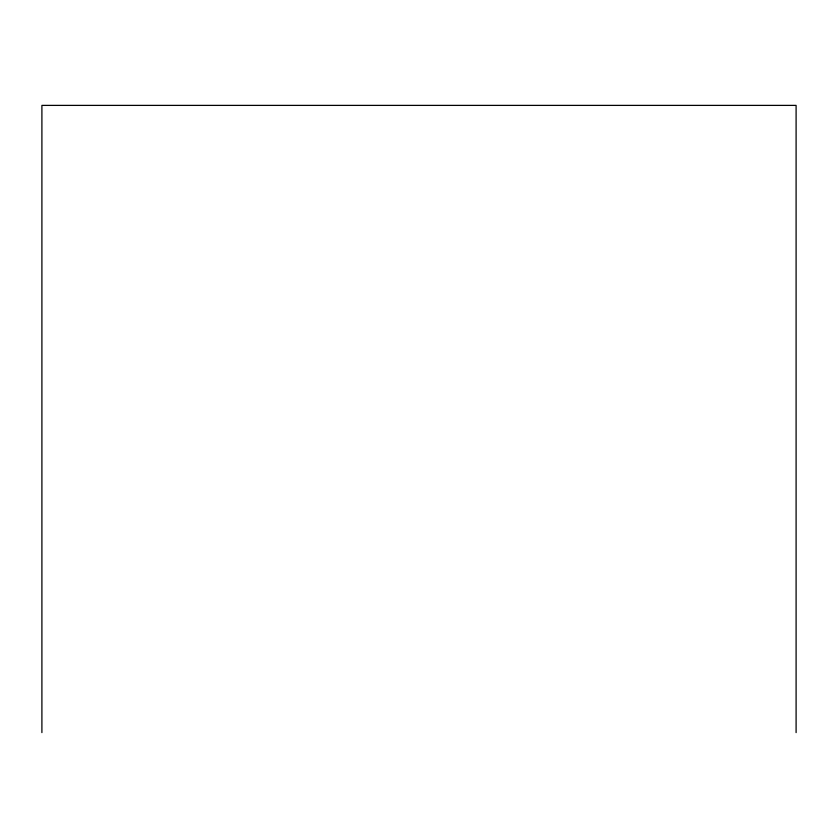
<?xml version="1.0" encoding="UTF-8"?>
<svg xmlns="http://www.w3.org/2000/svg" width="838" height="838" viewBox="0 0 838 838"><rect width="100%" height="100%" fill="white"/><g stroke="black" fill="none" stroke-linecap="round" stroke-linejoin="round"><path stroke-width="1.26" d="M796.1 732.611L796.1 105.389L41.9 105.389L41.9 732.611"/></g></svg>
